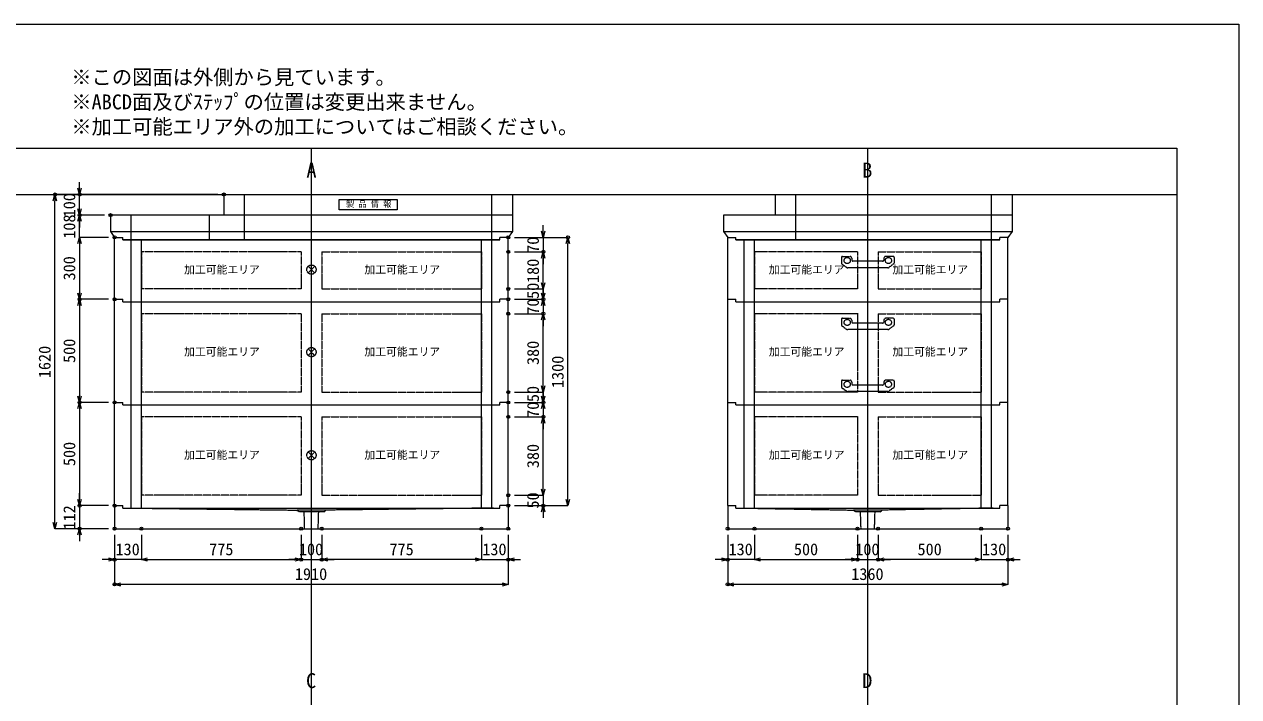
# Model space of a CAD drawing. Units: millimetres, scale not verified. Extents: x -4455 to 4455, y -3150 to 3150.
# Drawn here: x -1438 to 4455, y -109 to 3150 of the extents above; entities that cross this region are included whole.
import ezdxf
from ezdxf.enums import TextEntityAlignment as Align

# ---------------------------------------------------------------- set-up
doc = ezdxf.new("R2010")
doc.units = ezdxf.units.MM
doc.header["$LTSCALE"] = 30
doc.header["$PDMODE"] = 32
doc.header["$PDSIZE"] = 15
doc.linetypes.add('LONG_DASHED1', pattern=[7, 6, -1])
doc.linetypes.add('LONG_DOUBLE_CHAIN', pattern=[21.8, 18, -1, 0.6, -0.6, 0.6, -1])
for name, color, linetype, lineweight in [('0-0_D-TTL', 7, 'Continuous', 9), ('0-1_Defpoints', 7, 'Continuous', 9), ('0-3_D-TTL-TXT', 7, 'Continuous', 9), ('0-4_D-STR-TXT', 7, 'Continuous', 9), ('0-5_0', 134, 'Continuous', 9), ('0-6_D-STR', 7, 'Continuous', 9), ('0-7_D-STR-DIM', 3, 'Continuous', 9), ('0-8_D-STR-STR1', 7, 'LONG_DASHED1', 9), ('0-9_D-STR-STR5', 1, 'LONG_DOUBLE_CHAIN', 9), ('0-A_D-STR-STR3', 2, 'LONG_DASHED1', 9)]:
    doc.layers.add(name, color=color, linetype=linetype, lineweight=lineweight)
doc.styles.add('ＭＳ ゴシック', font='')
doc.styles.get('ＭＳ ゴシック').set_extended_font_data('MS Gothic')

# ---------------------------------------------------------------- blocks, each defined once
blk = doc.blocks.new('A$C4DE05FD1')
at = {"layer": '0-0_D-TTL', "color": 134}
for p, q in [((6000, 114000), (172200, 114000)), ((172200, 114000), (172200, 6000))]:
    blk.add_line(p, q, dxfattribs=at)
at = {"layer": '0-1_Defpoints', "color": 134}
for p, q in [((0, 126000), (178200, 126000)), ((178200, 126000), (178200, 0))]:
    blk.add_line(p, q, dxfattribs=at)
at = {"layer": '0-3_D-TTL-TXT', "style": 'ＭＳ ゴシック'}
for s, p in [('※この図面は外側から見ています。', (64891.4, 119723.5)), ('※ABCD面及びｽﾃｯﾌﾟの位置は変更出来ません。', (64891.4, 117323.5)), ('※加工可能エリア外の加工についてはご相談ください。', (64891.4, 114923.5))]:
    blk.add_text(s, height=1443, dxfattribs=at).set_placement(p, align=Align.BOTTOM_LEFT)
blk = doc.blocks.new('A$C31CA379A')
at = {"layer": '0-4_D-STR-TXT', "style": 'ＭＳ ゴシック'}
for s, p in [('A', (-488.8, -3285.8)), ('B', (53457.9, -3285.8)), ('C', (-527.1, -52785.8)), ('D', (53457.9, -52785.8))]:
    blk.add_text(s, height=1443, dxfattribs=at).set_placement(p, align=Align.BOTTOM_LEFT)
blk = doc.blocks.new('A$C0EB83927')
at = {"layer": '0-6_D-STR'}
for p, q in [((-28650, 360), (-28650, -3000)), ((-28650, 360), (-27450, 360)), ((-27450, 0), (-27450, 360)), ((27450, 0), (-27450, 0)), ((28650, 360), (27450, 360)), ((27450, 0), (27450, 360)), ((28650, 360), (28650, -3000)), ((28650, -3000), (-28650, -3000))]:
    blk.add_line(p, q, dxfattribs=at)
at = {"layer": '0-6_D-STR', "linetype": 'LONG_DASHED1'}
for p, q in [((-26520, 0), (-2100, -300)), ((26520, 0), (2100, -300)), ((-1800, -570), (-2100, -300)), ((-2100, -300), (2100, -300)), ((-1800, -570), (1800, -570)), ((-979.9, -3000), (-1057.5, -570)), ((979.9, -3000), (1057.5, -570)), ((1800, -570), (2100, -300))]:
    blk.add_line(p, q, dxfattribs=at)
blk = doc.blocks.new('_Open30')
at = {"layer": '0-5_0', "color": 7}
blk.add_line((0, 0), (-30, 0), dxfattribs=at)
blk.add_lwpolyline([(-30, 8.04), (0, 0), (-30, -8.04)], dxfattribs=at)
blk = doc.blocks.new('A$C78C0291E')
at = {"layer": '0-6_D-STR'}
for p, q in [((-20400, 360), (-20400, -3000)), ((-20400, 360), (-19200, 360)), ((-19200, 0), (-19200, 360)), ((-19200, 0), (19200, 0)), ((20400, 360), (19200, 360)), ((19200, 0), (19200, 360)), ((20400, 360), (20400, -3000)), ((-20400, -3000), (20400, -3000))]:
    blk.add_line(p, q, dxfattribs=at)
at = {"layer": '0-6_D-STR', "linetype": 'LONG_DASHED1'}
for p, q in [((-18270, 0), (-2100, -300)), ((18270, 0), (2100, -300)), ((-1800, -570), (-2100, -300)), ((2100, -300), (-2100, -300)), ((1800, -570), (-1800, -570)), ((-979.9, -3000), (-1057.5, -570)), ((979.9, -3000), (1057.5, -570)), ((1800, -570), (2100, -300))]:
    blk.add_line(p, q, dxfattribs=at)
blk = doc.blocks.new('A$C27844A11')
at = {"layer": '0-A_D-STR-STR3'}
for p, q in [((-3840, 1500), (-3840, 680.3)), ((-3773.2, 555.5), (-3090.6, 50.4)), ((-3690, 1650), (-2637.7, 1650)), ((2924.2, 0), (-2924.2, 0)), ((-2338.8, 1376.1), (-2313.1, 1081.9)), ((2163.6, 945), (-2163.6, 945)), ((2338.8, 1376.1), (2313.1, 1081.9)), ((3690, 1650), (2637.7, 1650)), ((3773.2, 555.5), (3090.6, 50.4)), ((3840, 1500), (3840, 680.3))]:
    blk.add_line(p, q, dxfattribs=at)
for centre in [(-3000, 1050), (3000, 1050)]:
    blk.add_circle(centre, 450, dxfattribs=at)
for centre, radius, start, end in [((-3690, 1500), 150, 90, 180), ((-3690, 680.3), 150, 180, 236.30993), ((-2924.2, 300), 300, 236.30993, 270), ((-2637.7, 1350), 300, 5, 90), ((-2163.6, 1095), 150, 185, 270), ((2163.6, 1095), 150, 270, 355), ((2637.7, 1350), 300, 90, 175), ((2924.2, 300), 300, 270, 303.69007), ((3690, 1500), 150, 0, 90), ((3690, 680.3), 150, 303.69007, 0)]:
    blk.add_arc(centre, radius, start, end, dxfattribs=at)
blk = doc.blocks.new('A$C3FC15DFF')
at = {"layer": '0-8_D-STR-STR1', "linetype": 'Continuous'}
blk.add_lwpolyline([(-4230, 0), (4230, 0), (4230, -1500), (-4230, -1500)], close=True, dxfattribs=at)
at = {"layer": '0-8_D-STR-STR1', "style": 'ＭＳ ゴシック'}
blk.add_text('製 品 情 報', height=865.9, dxfattribs=at).set_placement((-3224.4, -1323.8), align=Align.BOTTOM_LEFT)
blk = doc.blocks.new('A$C08DA0B1C')
at = {"layer": '0-6_D-STR'}
blk.add_line((-21000, 3000), (-21000, 0), dxfattribs=at)
at = {"layer": '0-6_D-STR', "linetype": 'LONG_DASHED1'}
for p, q in [((-18000, 0), (-18000, 3000)), ((18000, 0), (18000, 3000))]:
    blk.add_line(p, q, dxfattribs=at)
at = {"layer": '0-6_D-STR'}
blk.add_lwpolyline([(-21000, 3000), (21000, 3000), (21000, 0), (-21000, 0)], dxfattribs=at)
at = {"layer": '0-8_D-STR-STR1'}
blk.add_blockref('A$C3FC15DFF', (0, 2250), dxfattribs=at)
blk = doc.blocks.new('A$C37B4339D')
at = {"layer": '0-6_D-STR', "linetype": 'LONG_DASHED1'}
for p, q in [((-26250, 0), (-26250, 3600)), ((9750, 0), (9750, 3600)), ((14850, 0), (14850, 3600)), ((26250, 0), (26250, 3600))]:
    blk.add_line(p, q, dxfattribs=at)
at = {"layer": '0-6_D-STR'}
for p, q in [((29250, 1230), (-29250, 1230)), ((-28650, 360), (-27450, 360)), ((-27450, 0), (-27450, 360)), ((28650, 360), (27450, 360))]:
    blk.add_line(p, q, dxfattribs=at)
for points in [[(-29250, 3600), (29250, 3600), (29250, 1230), (28650, 360)], [(-29250, 3600), (-29250, 1230), (-28650, 360)], [(-27450, 0), (27450, 0), (27450, 360)]]:
    blk.add_lwpolyline(points, dxfattribs=at)
blk = doc.blocks.new('A$C43A2383C')
at = {"layer": '0-6_D-STR'}
for p, q in [((360, 20400), (360, 19200)), ((1230, -21000), (1230, 21000)), ((0, 19200), (360, 19200)), ((360, -20400), (360, -19200))]:
    blk.add_line(p, q, dxfattribs=at)
at = {"layer": '0-6_D-STR', "linetype": 'LONG_DASHED1'}
for p, q in [((0, 18000), (3600, 18000)), ((0, -10500), (3600, -10500))]:
    blk.add_line(p, q, dxfattribs=at)
at = {"layer": '0-6_D-STR'}
for points in [[(3600, 21000), (3600, -21000), (1230, -21000), (360, -20400)], [(3600, 21000), (1230, 21000), (360, 20400)], [(0, 19200), (0, -19200), (360, -19200)]]:
    blk.add_lwpolyline(points, dxfattribs=at)
blk = doc.blocks.new('A$C65632407')
at = {"layer": '0-6_D-STR', "linetype": 'LONG_DASHED1'}
for p, q in [((-14250, 0), (-14250, 3000)), ((14250, 0), (14250, 3000))]:
    blk.add_line(p, q, dxfattribs=at)
at = {"layer": '0-6_D-STR'}
blk.add_line((17250, 3000), (17250, 0), dxfattribs=at)
blk.add_lwpolyline([(17250, 3000), (-17250, 3000), (-17250, 0), (17250, 0)], dxfattribs=at)
blk = doc.blocks.new('A$C1C640AAB')
at = {"layer": '0-9_D-STR-STR5'}
for p, q in [((-477.3, -477.3), (477.3, 477.3)), ((-477.3, 477.3), (477.3, -477.3))]:
    blk.add_line(p, q, dxfattribs=at)
blk.add_circle((0, 0), 675, dxfattribs=at)
blk = doc.blocks.new('A$C25BF593D')
at = {"layer": '0-6_D-STR'}
for p, q in [((-28650, -8640), (-28650, 360)), ((-28650, 360), (-27450, 360)), ((-27450, 0), (-27450, 360)), ((-27450, 0), (27450, 0)), ((28650, 360), (27450, 360)), ((27450, 0), (27450, 360)), ((28650, -8640), (28650, 360)), ((-28650, -8640), (-27450, -8640)), ((-27450, -9000), (-27450, -8640)), ((28650, -8640), (27450, -8640)), ((27450, -9000), (27450, -8640)), ((-27450, -9000), (27450, -9000))]:
    blk.add_line(p, q, dxfattribs=at)
at = {"layer": '0-6_D-STR', "linetype": 'LONG_DASHED1'}
for p, q in [((-26250, -9000), (-26250, 0)), ((-24750, -9000), (-24750, 0)), ((24750, -9000), (24750, 0)), ((26250, -9000), (26250, 0))]:
    blk.add_line(p, q, dxfattribs=at)
at = {"layer": '0-9_D-STR-STR5'}
for p, q in [((-24750, -1740), (-24750, -7140)), ((-1500, -1740), (-24750, -1740)), ((-1500, -1740), (-1500, -7140)), ((1500, -1740), (24750, -1740)), ((1500, -1740), (1500, -7140)), ((24750, -1740), (24750, -7140)), ((-1500, -7140), (-24750, -7140)), ((1500, -7140), (24750, -7140))]:
    blk.add_line(p, q, dxfattribs=at)
blk = doc.blocks.new('A$C349817E5')
at = {"layer": '0-6_D-STR'}
for p, q in [((-20400, -8640), (-20400, 360)), ((-20400, 360), (-19200, 360)), ((-19200, 0), (-19200, 360)), ((-19200, 0), (19200, 0)), ((20400, 360), (19200, 360)), ((19200, 0), (19200, 360)), ((20400, -8640), (20400, 360)), ((-20400, -8640), (-19200, -8640)), ((-19200, -9000), (-19200, -8640)), ((20400, -8640), (19200, -8640)), ((19200, -9000), (19200, -8640)), ((-19200, -9000), (19200, -9000))]:
    blk.add_line(p, q, dxfattribs=at)
at = {"layer": '0-6_D-STR', "linetype": 'LONG_DASHED1'}
for p, q in [((-18000, -9000), (-18000, 0)), ((-16500, -9000), (-16500, 0)), ((16500, -9000), (16500, 0)), ((18000, -9000), (18000, 0))]:
    blk.add_line(p, q, dxfattribs=at)
at = {"layer": '0-9_D-STR-STR5'}
for p, q in [((-16500, -1740), (-16500, -7140)), ((-1500, -1740), (-16500, -1740)), ((-1500, -1740), (-1500, -7140)), ((1500, -1740), (16500, -1740)), ((1500, -1740), (1500, -7140)), ((16500, -1740), (16500, -7140)), ((-1500, -7140), (-16500, -7140)), ((1500, -7140), (16500, -7140))]:
    blk.add_line(p, q, dxfattribs=at)
blk = doc.blocks.new('A$C1A463117')
at = {"layer": '0-6_D-STR'}
for p, q in [((-28650, 360), (-27450, 360)), ((-28650, -14640), (-28650, 360)), ((-27450, 0), (-27450, 360)), ((-27450, 0), (27450, 0)), ((28650, 360), (27450, 360)), ((27450, 0), (27450, 360)), ((28650, -14640), (28650, 360)), ((-28650, -14640), (-27450, -14640)), ((-27450, -15000), (-27450, -14640)), ((-27450, -15000), (27450, -15000)), ((28650, -14640), (27450, -14640)), ((27450, -15000), (27450, -14640))]:
    blk.add_line(p, q, dxfattribs=at)
at = {"layer": '0-6_D-STR', "linetype": 'LONG_DASHED1'}
for p, q in [((-26250, -15000), (-26250, 0)), ((-24750, -15000), (-24750, 0)), ((24750, -15000), (24750, 0)), ((26250, -15000), (26250, 0))]:
    blk.add_line(p, q, dxfattribs=at)
at = {"layer": '0-9_D-STR-STR5'}
for p, q in [((-24750, -1740), (-24750, -13140)), ((-1500, -1740), (-24750, -1740)), ((-1500, -1740), (-1500, -13140)), ((1500, -1740), (24750, -1740)), ((1500, -1740), (1500, -13140)), ((24750, -1740), (24750, -13140)), ((-1500, -13140), (-24750, -13140)), ((1500, -13140), (24750, -13140))]:
    blk.add_line(p, q, dxfattribs=at)
blk = doc.blocks.new('A$C27DE69BD')
at = {"layer": '0-6_D-STR'}
for p, q in [((-20400, 360), (-19200, 360)), ((-20400, -14640), (-20400, 360)), ((-19200, 0), (-19200, 360)), ((-19200, 0), (19200, 0)), ((20400, 360), (19200, 360)), ((19200, 0), (19200, 360)), ((20400, -14640), (20400, 360)), ((-20400, -14640), (-19200, -14640)), ((-19200, -15000), (-19200, -14640)), ((-19200, -15000), (19200, -15000)), ((20400, -14640), (19200, -14640)), ((19200, -15000), (19200, -14640))]:
    blk.add_line(p, q, dxfattribs=at)
at = {"layer": '0-6_D-STR', "linetype": 'LONG_DASHED1'}
for p, q in [((-18000, -15000), (-18000, 0)), ((-16500, -15000), (-16500, 0)), ((16500, -15000), (16500, 0)), ((18000, -15000), (18000, 0))]:
    blk.add_line(p, q, dxfattribs=at)
at = {"layer": '0-9_D-STR-STR5'}
for p, q in [((-1500, -1740), (-16500, -1740)), ((-16500, -1740), (-16500, -13140)), ((-1500, -1680), (-1500, -13140)), ((1500, -1740), (16500, -1740)), ((1500, -1740), (1500, -13140)), ((16500, -1740), (16500, -13140)), ((-1500, -13140), (-16500, -13140)), ((1500, -13140), (16500, -13140))]:
    blk.add_line(p, q, dxfattribs=at)

msp = doc.modelspace()

# ---------------------------------------------------------------- linework, layer by layer
at = {"layer": '0-1_Defpoints'}
for p in [(-1290, 2325), (-1170, 2325), (-470, 2325), (-1170, 2225), (-1020, 2225), (-1000, 2117), (-1000, 2117), (910, 2117), (910, 2117), (1200, 2117), (910, 2047), (1080, 2047), (910, 1867), (-1170, 1817), (-1000, 1817), (-1000, 1817), (910, 1817), (910, 1817), (1080, 1817), (910, 1747), (910, 1747), (1080, 1747), (910, 1367), (-1170, 1317), (-1000, 1317), (910, 1317), (910, 1317), (1080, 1317), (910, 1247), (910, 1247), (1080, 1247), (910, 867), (-1170, 817), (-1000, 817), (-1000, 817), (910, 817), (910, 817), (1080, 817), (-1170, 705), (-1000, 705), (-1000, 705), (-1000, 705), (-870, 705), (-95, 705), (5, 705), (780, 705), (910, 705), (1975, 705), (1975, 705), (2105, 705), (2605, 705), (2705, 705), (3205, 705), (3335, 705), (-1000, 555), (-95, 555), (5, 555), (910, 555), (1975, 555), (2605, 555), (2705, 555), (3335, 555), (-1000, 435), (1975, 435)]:
    msp.add_point(p, dxfattribs=at)
at = {"layer": '0-5_0'}
for p, q in [((-45, -2400), (-45, 2550)), ((2655, -2400), (2655, 2550)), ((-1545, 2325), (4155, 2325))]:
    msp.add_line(p, q, dxfattribs=at)
at = {"layer": '0-7_D-STR-DIM'}
for p, q in [((-1170, 2355), (-1170, 2385)), ((-500, 2325), (-1290, 2325)), ((-500, 2325), (-1170, 2325)), ((-1170, 2225), (-1170, 2325)), ((-1290, 735), (-1290, 2295)), ((-1170, 2255), (-1170, 2285)), ((-1050, 2225), (-1170, 2225)), ((-1170, 2117), (-1170, 2225)), ((-1050, 2225), (-1170, 2225)), ((-1170, 2195), (-1170, 2165)), ((1080, 2147), (1080, 2177)), ((-1030, 2117), (-1170, 2117)), ((-1030, 2117), (-1170, 2117)), ((-1170, 2087), (-1170, 2057)), ((-1170, 2087), (-1170, 1847)), ((940, 2117), (1200, 2117)), ((940, 2117), (1080, 2117)), ((1080, 2117), (1080, 2047)), ((1200, 847), (1200, 2087)), ((940, 2047), (1080, 2047)), ((940, 2047), (1080, 2047)), ((1080, 1897), (1080, 2017)), ((1080, 2017), (1080, 1987)), ((1080, 1897), (1080, 1927)), ((940, 1867), (1080, 1867)), ((940, 1867), (1080, 1867)), ((1080, 1847), (1080, 1877)), ((1080, 1867), (1080, 1817)), ((-1030, 1817), (-1170, 1817)), ((-1030, 1817), (-1170, 1817)), ((-1170, 1787), (-1170, 1347)), ((940, 1817), (1080, 1817)), ((940, 1817), (1080, 1817)), ((1080, 1817), (1080, 1747)), ((1080, 1787), (1080, 1757)), ((940, 1747), (1080, 1747)), ((940, 1747), (1080, 1747)), ((1080, 1717), (1080, 1687)), ((1080, 1397), (1080, 1717)), ((1080, 1397), (1080, 1427)), ((940, 1367), (1080, 1367)), ((940, 1367), (1080, 1367)), ((1080, 1347), (1080, 1377)), ((1080, 1367), (1080, 1317)), ((-1030, 1317), (-1170, 1317)), ((-1030, 1317), (-1170, 1317)), ((940, 1317), (1080, 1317)), ((940, 1317), (1080, 1317)), ((1080, 1317), (1080, 1247)), ((-1170, 1287), (-1170, 847)), ((940, 1247), (1080, 1247)), ((940, 1247), (1080, 1247)), ((1080, 1287), (1080, 1257)), ((1080, 1217), (1080, 1187)), ((1080, 897), (1080, 1217)), ((1080, 897), (1080, 927)), ((-1170, 847), (-1170, 877)), ((940, 867), (1080, 867)), ((940, 867), (1080, 867)), ((1080, 867), (1080, 817)), ((-1030, 817), (-1170, 817)), ((-1170, 817), (-1170, 705)), ((-1030, 817), (-1170, 817)), ((940, 817), (1200, 817)), ((940, 817), (1080, 817)), ((1080, 787), (1080, 757)), ((-1030, 705), (-1290, 705)), ((-1030, 705), (-1170, 705)), ((-1170, 675), (-1170, 645)), ((-1000, 675), (-1000, 435)), ((-1000, 675), (-1000, 555)), ((-870, 675), (-870, 555)), ((-870, 675), (-870, 555)), ((-95, 675), (-95, 555)), ((-95, 675), (-95, 555)), ((5, 675), (5, 555)), ((5, 675), (5, 555)), ((780, 675), (780, 555)), ((780, 675), (780, 555)), ((910, 675), (910, 555)), ((910, 675), (910, 435)), ((1975, 675), (1975, 435)), ((1975, 675), (1975, 555)), ((2105, 675), (2105, 555)), ((2105, 675), (2105, 555)), ((2605, 675), (2605, 555)), ((2605, 675), (2605, 555)), ((2705, 675), (2705, 555)), ((2705, 675), (2705, 555)), ((3205, 675), (3205, 555)), ((3205, 675), (3205, 555)), ((3335, 675), (3335, 555)), ((3335, 675), (3335, 435)), ((-1030, 555), (-1060, 555)), ((-870, 555), (-1000, 555)), ((-840, 555), (-125, 555)), ((-840, 555), (-810, 555)), ((-125, 555), (-155, 555)), ((-95, 555), (5, 555)), ((750, 555), (35, 555)), ((35, 555), (65, 555)), ((750, 555), (720, 555)), ((780, 555), (910, 555)), ((940, 555), (970, 555)), ((1945, 555), (1915, 555)), ((2105, 555), (1975, 555)), ((2135, 555), (2575, 555)), ((2135, 555), (2165, 555)), ((2575, 555), (2545, 555)), ((2605, 555), (2705, 555)), ((3175, 555), (2735, 555)), ((2735, 555), (2765, 555)), ((3175, 555), (3145, 555)), ((3205, 555), (3335, 555)), ((3365, 555), (3395, 555)), ((880, 435), (-970, 435)), ((3305, 435), (2005, 435))]:
    msp.add_line(p, q, dxfattribs=at)

# ---------------------------------------------------------------- block references
at = {"layer": '0-0_D-TTL', "xscale": 0.05, "yscale": 0.05}
msp.add_blockref('A$C4DE05FD1', (-4455, -3150), dxfattribs=at)
at = {"layer": '0-4_D-STR-TXT', "xscale": 0.05, "yscale": 0.05}
msp.add_blockref('A$C31CA379A', (-45, 2550), dxfattribs=at)
at = {"layer": '0-6_D-STR', "yscale": 0.03333333}
for name, p, xscale in [('A$C08DA0B1C', (230, 2225), 0.03333333), ('A$C65632407', (2780, 2225), -0.03333333), ('A$C37B4339D', (-45, 2105), -0.03333333), ('A$C25BF593D', (-45, 2105), 0.03333333), ('A$C349817E5', (2655, 2105), 0.03333333), ('A$C1A463117', (-45, 1805), 0.03333333), ('A$C27DE69BD', (2655, 1805), 0.03333333), ('A$C1A463117', (-45, 1305), 0.03333333), ('A$C27DE69BD', (2655, 1305), 0.03333333), ('A$C0EB83927', (-45, 805), -0.03333333), ('A$C78C0291E', (2655, 805), 0.03333333)]:
    msp.add_blockref(name, p, dxfattribs=dict(at, xscale=xscale))
at = {"layer": '0-6_D-STR', "xscale": -0.03333333, "yscale": 0.03333333, "rotation": 270}
msp.add_blockref('A$C43A2383C', (2655, 2105), dxfattribs=at)
at = {"layer": '0-7_D-STR-DIM'}
for p, rotation in [((-1290, 2325), 90), ((-1170, 2325), 270), ((-1170, 2225), 270), ((-1170, 2225), 90), ((1080, 2117), 270), ((-1170, 2117), 90), ((-1170, 2117), 90), ((1200, 2117), 90), ((1080, 2047), 90), ((1080, 2047), 90), ((1080, 1867), 270), ((1080, 1867), 270), ((-1170, 1817), 270), ((1080, 1817), 270), ((-1170, 1817), 90), ((1080, 1817), 90), ((1080, 1747), 90), ((1080, 1747), 90), ((1080, 1367), 270), ((1080, 1367), 270), ((-1170, 1317), 270), ((-1170, 1317), 90), ((1080, 1317), 270), ((1080, 1317), 90), ((1080, 1247), 90), ((1080, 1247), 90), ((1080, 867), 270), ((1080, 867), 270), ((-1170, 817), 270), ((-1170, 817), 270), ((1200, 817), 270), ((1080, 817), 90), ((-1290, 705), 270), ((-1170, 705), 90), ((-870, 555), 180), ((-870, 555), 180), ((5, 555), 180), ((5, 555), 180), ((910, 555), 180), ((2105, 555), 180), ((2105, 555), 180), ((2705, 555), 180), ((2705, 555), 180), ((3335, 555), 180), ((-1000, 435), 180), ((1975, 435), 180)]:
    msp.add_blockref('_Open30', p, dxfattribs=dict(at, rotation=rotation))
for p in [(-1000, 555), (-95, 555), (-95, 555), (780, 555), (780, 555), (1975, 555), (2605, 555), (2605, 555), (3205, 555), (3205, 555), (910, 435), (3335, 435)]:
    msp.add_blockref('_Open30', p, dxfattribs=at)
at = {"layer": '0-9_D-STR-STR5', "xscale": 0.03333333, "yscale": 0.03333333}
for p in [(-45, 1961), (-45, 1561), (-45, 1061)]:
    msp.add_blockref('A$C1C640AAB', p, dxfattribs=at)
at = {"layer": '0-A_D-STR-STR3', "xscale": 0.03333333, "yscale": 0.03333333}
for p in [(2655, 1970), (2655, 1670), (2655, 1370)]:
    msp.add_blockref('A$C27844A11', p, dxfattribs=at)

# ---------------------------------------------------------------- texts
at = {"layer": '0-7_D-STR-DIM', "style": 'ＭＳ ゴシック'}
for s, p in [('100', (-1173.9, 2214.22)), ('108', (-1173.9, 2110.67)), ('70', (1076.1, 2042.1)), ('300', (-1173.9, 1908.35)), ('180', (1076.1, 1896.22)), ('50', (1076.1, 1818.87)), ('70', (1076.1, 1742.1)), ('500', (-1173.9, 1508.35)), ('380', (1076.1, 1498.35)), ('1620', (-1293.9, 1434.72)), ('1300', (1196.1, 1386.72)), ('50', (1076.1, 1318.59)), ('70', (1076.1, 1242.1)), ('500', (-1173.9, 1008.35)), ('380', (1076.1, 998.35)), ('50', (1076.1, 802.85)), ('112', (-1173.9, 700.85))]:
    msp.add_text(s, height=57.62, rotation=90, dxfattribs=at).set_placement(p, align=Align.BOTTOM_LEFT)
for s, p in [('130', (-995.78, 558.9)), ('775', (-541.12, 558.9)), ('100', (-105.78, 558.9)), ('775', (333.88, 558.9)), ('130', (784.22, 558.9)), ('130', (1979.22, 558.9)), ('500', (2296.35, 558.9)), ('100', (2594.22, 558.9)), ('500', (2896.35, 558.9)), ('130', (3209.22, 558.9)), ('1910', (-125.28, 438.9)), ('1360', (2574.72, 438.9))]:
    msp.add_text(s, height=57.62, dxfattribs=at).set_placement(p, align=Align.BOTTOM_LEFT)
at = {"layer": '0-9_D-STR-STR5', "style": 'ＭＳ ゴシック'}
for p in [(-662.98, 1930.03), (212.02, 1930.03), (2174.52, 1930.03), (2774.52, 1930.03), (-662.98, 1532.03), (212.02, 1532.03), (2174.52, 1532.03), (2774.52, 1532.03), (-662.98, 1032.03), (212.02, 1032.03), (2174.52, 1032.03), (2774.52, 1032.03)]:
    msp.add_text('加工可能エリア', height=38.49, dxfattribs=at).set_placement(p, align=Align.BOTTOM_LEFT)

doc.saveas('drawing.dxf')
